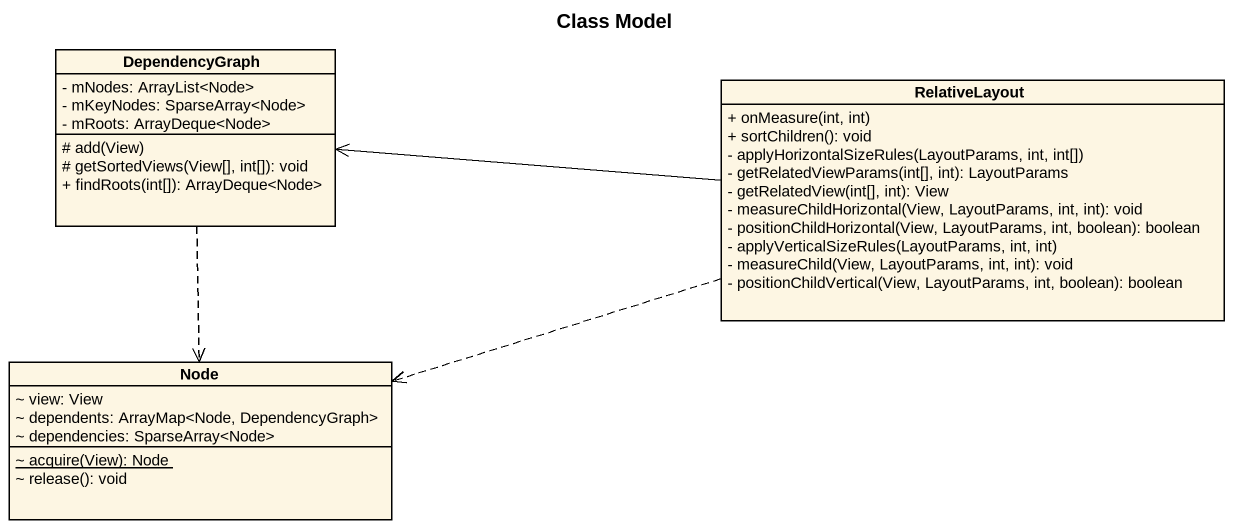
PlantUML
@startuml
title Class Model
hide circle
hide empty members
skinparam classAttributeIconSize 0
class DependencyGraph {
  - mNodes: ArrayList<Node>
  - mKeyNodes: SparseArray<Node>
  - mRoots: ArrayDeque<Node>
  # add(View)
  # getSortedViews(View[], int[]): void
  + findRoots(int[]): ArrayDeque<Node>
}
class RelativeLayout {
  + onMeasure(int, int)
  + sortChildren(): void
  - applyHorizontalSizeRules(LayoutParams, int, int[])
  - getRelatedViewParams(int[], int): LayoutParams
  - getRelatedView(int[], int): View
  - measureChildHorizontal(View, LayoutParams, int, int): void
  - positionChildHorizontal(View, LayoutParams, int, boolean): boolean
  - applyVerticalSizeRules(LayoutParams, int, int)
  - measureChild(View, LayoutParams, int, int): void
  - positionChildVertical(View, LayoutParams, int, boolean): boolean
}
class "Node" as Node_ {
  ~ view: View
  ~ dependents: ArrayMap<Node, DependencyGraph>
  ~ dependencies: SparseArray<Node>
  {static} ~ acquire(View): Node
  ~ release(): void
}
DependencyGraph ..> Node_
RelativeLayout -left-> DependencyGraph
RelativeLayout .left.> Node_
@enduml
